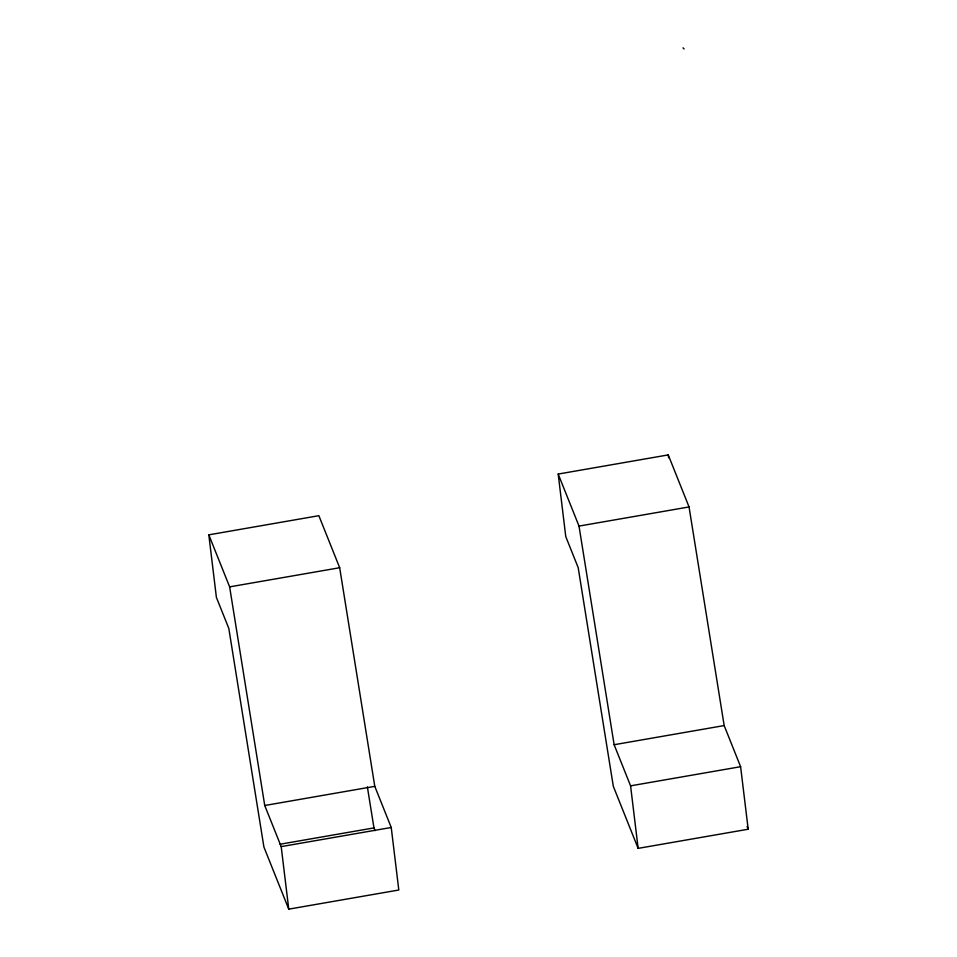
<?xml version="1.0" encoding="UTF-8"?>
<svg xmlns="http://www.w3.org/2000/svg" width="957" height="957" viewBox="0 0 957 957"><rect width="100%" height="100%" fill="white"/><g stroke="black" fill="none" stroke-linecap="round" stroke-linejoin="round"><path stroke-width="1.44" d="M208.817 534.843L318.86 515.691L339.675 567.728L374.785 786.355L391.234 827.482L398.806 890.01L288.763 909.15L263.917 847.053L228.807 628.414L216.39 597.371L208.817 534.843L229.632 586.868L264.742 805.507L281.191 846.622L288.763 909.15M558.194 474.062L668.237 454.91L689.052 506.947L724.174 725.573L740.61 766.701L748.183 829.229L638.14 848.369L613.305 786.271L578.184 567.633L565.766 536.59L558.194 474.062L579.009 526.087L614.131 744.725L630.579 785.841L638.14 848.369M229.632 586.868L339.675 567.728M579.009 526.087L689.052 506.947M264.742 805.507L374.785 786.355M614.131 744.725L724.174 725.573M280.066 844.241L373.96 827.901L375.072 830.664M281.191 846.622L391.234 827.482M630.579 785.841L740.61 766.701M683.023 47.85L684.076 48.927M747.082 826.465L748.183 829.229M367.368 786.821L373.96 827.901M668.237 454.91L668.596 457.817"/></g></svg>
